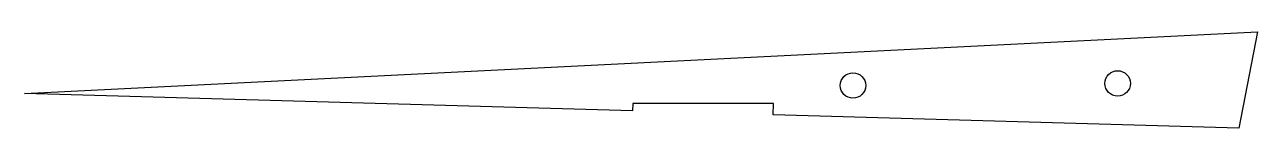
# Model space of a CAD drawing. Header units: millimetres. Extents: x -149.5 to -52.7, y 33.7 to 41.3.
import ezdxf

# ---------------------------------------------------------------- set-up
doc = ezdxf.new("R2010")
doc.units = ezdxf.units.MM
doc.layers.get('0').update_dxf_attribs({"linetype": 'CONTINUOUS'})

msp = doc.modelspace()

# ---------------------------------------------------------------- linework, layer by layer
msp.add_lwpolyline([(-101.73, 35.672), (-101.741, 35.096), (-149.475, 36.466), (-52.679, 41.317), (-54.138, 33.729), (-90.7, 34.779), (-90.683, 35.672)], close=True)
for centre in [(-84.431, 37.092), (-63.652, 37.253)]:
    msp.add_circle(centre, 1)

doc.saveas('drawing.dxf')
